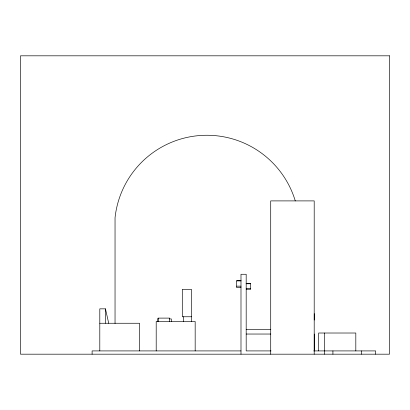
<?xml version="1.0" encoding="UTF-8"?>
<svg xmlns="http://www.w3.org/2000/svg" width="410" height="410" viewBox="0 0 410 410"><rect width="100%" height="100%" fill="white"/><g stroke="black" fill="none" stroke-linecap="round" stroke-linejoin="round"><path stroke-width="0.61" d="M240.993 280.676L236.652 280.676L236.652 287.605L240.993 287.605M236.652 280.911L240.993 280.911M246.184 283.52L250.525 283.52L250.525 289.106M246.184 283.756L250.525 283.756M236.652 286.154L240.993 286.154M108.706 323.259L105.457 308.843L99.799 308.843L99.799 350.914M191.434 316.761L182.296 316.761L182.296 289.332L191.434 289.332L191.434 321.491M158.711 318.56L157.917 318.56L157.917 321.491M169.458 318.934L171.298 318.934L171.298 321.491M99.799 323.259L139.554 323.259L139.554 350.914M246.184 329.619L270.805 329.619M246.184 334.037L270.805 334.037M240.993 350.914L92.106 350.914L92.106 354.184M271.041 350.914L246.184 350.914L246.184 274.269L240.993 274.269L240.993 354.184M313.742 350.914L375.668 350.914L375.668 354.184M361.415 350.914L361.415 354.184M355.818 350.914L355.818 333.017L318.667 333.017L318.667 350.914M332.92 350.914L332.92 354.184M324.577 333.017L324.577 354.184M314.25 313.63L314.25 320.061M314.27 334.037L314.27 350.914M314.198 354.184L314.198 200.9L270.713 200.9L270.713 354.184M195.17 350.914L195.17 321.491L156.2 321.491L156.2 350.914M183.367 316.761L183.367 321.491M169.643 321.491L169.643 318.104L158.101 318.104L158.101 321.491M115.041 323.449L115.041 217.797A92.352 92.352 0 0 1 295.282 200.926M105.457 308.843L105.457 323.259M389.5 55.816L20.5 55.816L20.5 354.184L389.5 354.184L389.5 55.816M250.525 288.963L246.184 288.963L250.525 288.999"/></g></svg>
